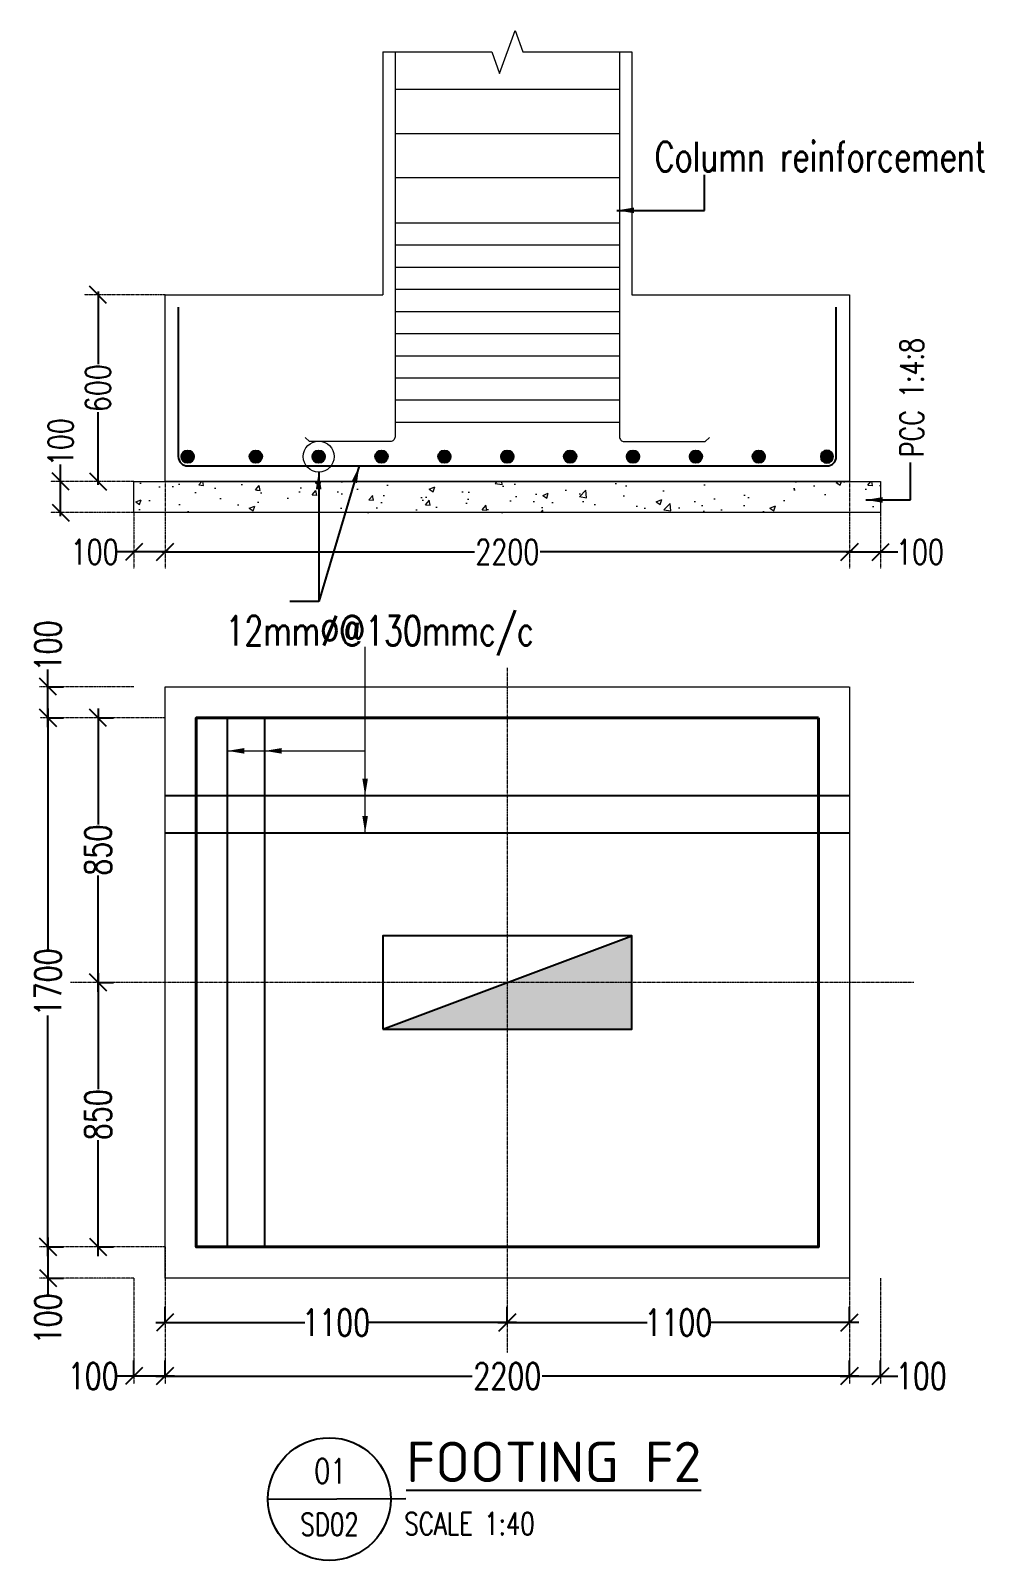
# Model space of a CAD drawing. Header units: millimetres. Extents: x -226110 to 125224, y -84 to 62581.
# Drawn here: x 41465 to 44532, y 30293 to 35208 of the extents above; entities that cross this region are included whole.
import ezdxf
from ezdxf.enums import TextEntityAlignment as Align

# ---------------------------------------------------------------- set-up
doc = ezdxf.new("R2010")
doc.units = ezdxf.units.MM
doc.set_wipeout_variables(frame=1)
for name, pattern in [('CENTER', [2, 1.25, -0.25, 0.25, -0.25]), ('DASHED2', [9.525, 6.35, -3.175]), ('DOT2', [0.125, 0, -0.125]), ('HIDDEN', [0.375, 0.25, -0.125])]:
    doc.linetypes.add(name, pattern=pattern)
for name, color, linetype in [('A-DIM-GRID', 7, 'Continuous'), ('Geo-Text 100', 7, 'Continuous'), ('GEO-TITTLE HEAD', 206, 'Continuous')]:
    doc.layers.add(name, color=color, linetype=linetype)
for name, color, linetype, lineweight in [('Geo Col Size', 36, 'Continuous', 30), ('Geo GF11.12.23$0$Geo Col Hatch', 66, 'Continuous', 5), ('Geo GF11.12.23$0$Geo Column', 10, 'Continuous', 25), ('Geo-BOTM.VERT.DIR', 21, 'Continuous', 30), ('Geo-Dim  Sec & Plan', 250, 'Continuous', 25), ('Geo-Footing', 22, 'Continuous', 40), ('Geo-Footing inner L', 48, 'Continuous', 20), ('Geo-Footing Name', 7, 'Continuous', 30), ('Geo-Footing Pcc L', 251, 'HIDDEN', 13), ('Geo-Hiden Rein', 156, 'HIDDEN', 5), ('Geo-PCC-PATT', 8, 'Continuous', 9), ('Geo-Rein Bar', 21, 'Continuous', 30), ('Geo-Rein Bar Main', 21, 'Continuous', 30), ('Geo-Rein Leader', 252, 'Continuous', 20), ('Geo-Sec Sml', 7, 'Continuous', 25), ('Geo-Section Line', 84, 'Continuous', 18), ('Geo-TEXT', 7, 'Continuous', 30), ('GRID LINE', 250, 'CENTER', 9)]:
    doc.layers.add(name, color=color, linetype=linetype, lineweight=lineweight)
doc.styles.add('Geo T Arial', font='arial.ttf', dxfattribs={"width": 0.75})
doc.styles.add('Geo Txt Narr', font='simplex8.shx')
doc.styles.add('ISCOPEUR', font='isocpeur.ttf')
doc.styles.add('simplex', font='simplex.shx', dxfattribs={"width": 0.75})
doc.styles.get("Standard").update_dxf_attribs({"font": 'arial.ttf'})
doc.dimstyles.new('Geo1-30 Dim 100', dxfattribs={"dimtxt": 75, "dimasz": 55, "dimexe": 50, "dimexo": 0.2, "dimgap": 0.1, "dimtad": 0, "dimdec": 0, "dimdsep": 46, "dimtxsty": 'simplex', "dimblk": 'OBLIQUE', "dimcen": 5, "dimdle": 30, "dimclrd": 252, "dimclre": 252, "dimclrt": 34, "dimadec": 0, "dimazin": 0, "dimtfac": 1, "dimtdec": 0, "dimtmove": 0, "dimatfit": 3, "dimfxl": 100, "dimfxlon": 1, "dimlwd": -1, "dimlwe": -1, "dimarcsym": 0})

# ---------------------------------------------------------------- blocks, each defined once
blk = doc.blocks.new('*U951')
at = {"layer": 'Geo-Footing'}
blk.add_lwpolyline([(1000, 850), (1000, -850), (-1000, -850), (-1000, 850)], close=True, dxfattribs=at)
at = {"layer": 'Geo-Footing inner L', "linetype": 'DOT2', "ltscale": 2}
blk.add_lwpolyline([(400, 150), (-400, 150), (-400, -150), (400, -150)], close=True, dxfattribs=at)
at = {"layer": 'Geo-Footing Pcc L', "linetype": 'DASHED2', "lineweight": 20, "ltscale": 0.3}
blk.add_lwpolyline([(1100, 950), (1100, -950), (-1100, -950), (-1100, 950)], close=True, dxfattribs=at)
at = {"layer": 'Geo-Footing Name', "style": 'simplex', "width": 0.75}
blk.add_attdef('F2', (1180, -1110), '', height=270, dxfattribs=at)
blk = doc.blocks.new('*U1255')
at = {"layer": 'Geo Col Size', "style": 'simplex', "width": 0.75}
blk.add_attdef('300X800', (278.4, -468.6), '', height=180, dxfattribs=at)
blk.add_wipeout([(-400, 150), (400, 150), (400, -150), (-400, -150)]).dxf.layer = 'Geo GF11.12.23$0$Geo Column'
at = {"layer": 'Geo GF11.12.23$0$Geo Col Hatch'}
h = blk.add_hatch(color=256, dxfattribs=at)
h.dxf.hatch_style = 1
h.paths.add_polyline_path([(-400, -150), (400, -150), (400, 150)])
at = {"layer": 'Geo GF11.12.23$0$Geo Column'}
blk.add_line((-400, -150), (400, 150), dxfattribs=at)
blk.add_lwpolyline([(-400, -150), (400, -150), (400, 150), (-400, 150)], close=True, dxfattribs=at)
blk = doc.blocks.new('*U319')
at = {"layer": 'Geo-BOTM.VERT.DIR', "lineweight": 25}
h = blk.add_hatch(color=256, dxfattribs=at)
h.dxf.hatch_style = 1
h.paths.add_polyline_path([(0.08, 0, 1), (-0.08, 0, 1)])
blk.add_circle((0, 0), 0.08, dxfattribs=at)
blk = doc.blocks.new('_Oblique')
at = {"color": 0, "linetype": 'ByBlock', "lineweight": -2}
blk.add_line((-0.5, -0.5), (0.5, 0.5), dxfattribs=at)
blk = doc.blocks.new('*D488')
at = {"layer": 'A-DIM-GRID', "color": 252, "linetype": 'Continuous', "transparency": 16777216}
for p, q in [((-1111, -126.1), (-105.8, -126.1)), ((1111, -126.1), (105.8, -126.1))]:
    blk.add_line(p, q, dxfattribs=at)
at = {"layer": 'A-DIM-GRID', "color": 252, "transparency": 16777216}
for p, q in [((-1100, -125.9), (-1100, -126)), ((1100, -125.9), (1100, -126))]:
    blk.add_line(p, q, dxfattribs=at)
at = {"layer": 'A-DIM-GRID', "color": 252, "transparency": 16777216, "xscale": 55, "yscale": 55, "zscale": 55, "rotation": 180}
blk.add_blockref('_Oblique', (-1100, -126.1), dxfattribs=at)
at = {"layer": 'A-DIM-GRID', "color": 252, "transparency": 16777216, "xscale": 55, "yscale": 55, "zscale": 55}
blk.add_blockref('_Oblique', (1100, -126.1), dxfattribs=at)
at = {"layer": 'A-DIM-GRID', "color": 34, "transparency": 16777216, "insert": (0, -126.1), "char_height": 80, "attachment_point": 5, "style": 'simplex'}
blk.add_mtext('2200', dxfattribs=at)
blk = doc.blocks.new('*D489')
at = {"layer": 'A-DIM-GRID', "color": 252, "linetype": 'Continuous', "transparency": 16777216}
for p, q in [((-1200, -126.1), (-1255, -126.1)), ((-1089, -126.1), (-1200, -126.1))]:
    blk.add_line(p, q, dxfattribs=at)
at = {"layer": 'A-DIM-GRID', "color": 252, "transparency": 16777216}
for p, q in [((-1200, -125.9), (-1200, -126)), ((-1100, -125.9), (-1100, -126))]:
    blk.add_line(p, q, dxfattribs=at)
at = {"layer": 'A-DIM-GRID', "color": 252, "transparency": 16777216, "xscale": 55, "yscale": 55, "zscale": 55, "rotation": 180}
blk.add_blockref('_Oblique', (-1200, -126.1), dxfattribs=at)
at = {"layer": 'A-DIM-GRID', "color": 252, "transparency": 16777216, "xscale": 55, "yscale": 55, "zscale": 55}
blk.add_blockref('_Oblique', (-1100, -126.1), dxfattribs=at)
at = {"layer": 'A-DIM-GRID', "color": 34, "transparency": 16777216, "insert": (-1326.5, -126.1), "char_height": 80, "attachment_point": 5, "style": 'simplex'}
blk.add_mtext('100', dxfattribs=at)
blk = doc.blocks.new('*D490')
at = {"layer": 'A-DIM-GRID', "color": 252, "linetype": 'Continuous', "transparency": 16777216}
for p, q in [((1089, -126.1), (1200, -126.1)), ((1200, -126.1), (1255, -126.1))]:
    blk.add_line(p, q, dxfattribs=at)
at = {"layer": 'A-DIM-GRID', "color": 252, "transparency": 16777216}
for p, q in [((1100, -125.9), (1100, -126)), ((1200, -125.9), (1200, -126))]:
    blk.add_line(p, q, dxfattribs=at)
at = {"layer": 'A-DIM-GRID', "color": 252, "transparency": 16777216, "xscale": 55, "yscale": 55, "zscale": 55, "rotation": 180}
blk.add_blockref('_Oblique', (1100, -126.1), dxfattribs=at)
at = {"layer": 'A-DIM-GRID', "color": 252, "transparency": 16777216, "xscale": 55, "yscale": 55, "zscale": 55}
blk.add_blockref('_Oblique', (1200, -126.1), dxfattribs=at)
at = {"layer": 'A-DIM-GRID', "color": 34, "transparency": 16777216, "insert": (1326.5, -126.1), "char_height": 80, "attachment_point": 5, "style": 'simplex'}
blk.add_mtext('100', dxfattribs=at)
blk = doc.blocks.new('*D491')
at = {"layer": 'A-DIM-GRID', "color": 252, "linetype": 'Continuous', "transparency": 16777216}
for p, q in [((-1315.5, 711), (-1315.5, 477.2)), ((-1315.5, 89), (-1315.5, 322.8))]:
    blk.add_line(p, q, dxfattribs=at)
at = {"layer": 'A-DIM-GRID', "color": 252, "transparency": 16777216}
for p, q in [((-1315.3, 700), (-1315.4, 700)), ((-1315.3, 100), (-1315.4, 100))]:
    blk.add_line(p, q, dxfattribs=at)
at = {"layer": 'A-DIM-GRID', "color": 252, "transparency": 16777216, "xscale": 55, "yscale": 55, "zscale": 55}
for p, rotation in [((-1315.5, 700), 90), ((-1315.5, 100), 270)]:
    blk.add_blockref('_Oblique', p, dxfattribs=dict(at, rotation=rotation))
at = {"layer": 'A-DIM-GRID', "color": 34, "transparency": 16777216, "insert": (-1315.5, 400), "char_height": 80, "attachment_point": 5, "rotation": 90, "style": 'simplex'}
blk.add_mtext('600', dxfattribs=at)
blk = doc.blocks.new('*D492')
at = {"layer": 'A-DIM-GRID', "color": 252, "linetype": 'Continuous', "transparency": 16777216}
for p, q in [((-1435.9, 100), (-1435.9, 155)), ((-1435.9, -11), (-1435.9, 100))]:
    blk.add_line(p, q, dxfattribs=at)
at = {"layer": 'A-DIM-GRID', "color": 252, "transparency": 16777216}
for p, q in [((-1435.7, 100), (-1435.8, 100)), ((-1435.7, 0), (-1435.8, 0))]:
    blk.add_line(p, q, dxfattribs=at)
at = {"layer": 'A-DIM-GRID', "color": 252, "transparency": 16777216, "xscale": 55, "yscale": 55, "zscale": 55}
for p, rotation in [((-1435.9, 100), 90), ((-1435.9, 0), 270)]:
    blk.add_blockref('_Oblique', p, dxfattribs=dict(at, rotation=rotation))
at = {"layer": 'A-DIM-GRID', "color": 34, "transparency": 16777216, "insert": (-1435.9, 226.5), "char_height": 80, "attachment_point": 5, "rotation": 90, "style": 'simplex'}
blk.add_mtext('100', dxfattribs=at)
blk = doc.blocks.new('*D324')
at = {"layer": 'Geo-Dim  Sec & Plan', "color": 252, "transparency": 16777216}
for p, q in [((41897.8, 31057), (41897.8, 31107)), ((42997.8, 31057), (42997.8, 31107))]:
    blk.add_line(p, q, dxfattribs=at)
at = {"layer": 'Geo-Dim  Sec & Plan', "color": 252, "linetype": 'Continuous', "transparency": 16777216}
for p, q in [((41867.8, 31057), (42347.5, 31057)), ((43027.8, 31057), (42548.1, 31057))]:
    blk.add_line(p, q, dxfattribs=at)
at = {"layer": 'Geo-Dim  Sec & Plan', "color": 252, "transparency": 16777216, "xscale": 55, "yscale": 55, "zscale": 55, "rotation": 180}
blk.add_blockref('_Oblique', (41897.8, 31057), dxfattribs=at)
at = {"layer": 'Geo-Dim  Sec & Plan', "color": 252, "transparency": 16777216, "xscale": 55, "yscale": 55, "zscale": 55}
blk.add_blockref('_Oblique', (42997.8, 31057), dxfattribs=at)
at = {"layer": 'Geo-Dim  Sec & Plan', "color": 34, "transparency": 16777216, "insert": (42447.8, 31057), "char_height": 85, "attachment_point": 5, "style": 'simplex'}
blk.add_mtext('1100', dxfattribs=at)
blk = doc.blocks.new('*D325')
at = {"layer": 'Geo-Dim  Sec & Plan', "color": 252, "transparency": 16777216}
for p, q in [((42997.8, 31057), (42997.8, 31107)), ((44097.8, 31057), (44097.8, 31107))]:
    blk.add_line(p, q, dxfattribs=at)
at = {"layer": 'Geo-Dim  Sec & Plan', "color": 252, "linetype": 'Continuous', "transparency": 16777216}
for p, q in [((42967.8, 31057), (43447.5, 31057)), ((44127.8, 31057), (43648.1, 31057))]:
    blk.add_line(p, q, dxfattribs=at)
at = {"layer": 'Geo-Dim  Sec & Plan', "color": 252, "transparency": 16777216, "xscale": 55, "yscale": 55, "zscale": 55, "rotation": 180}
blk.add_blockref('_Oblique', (42997.8, 31057), dxfattribs=at)
at = {"layer": 'Geo-Dim  Sec & Plan', "color": 252, "transparency": 16777216, "xscale": 55, "yscale": 55, "zscale": 55}
blk.add_blockref('_Oblique', (44097.8, 31057), dxfattribs=at)
at = {"layer": 'Geo-Dim  Sec & Plan', "color": 34, "transparency": 16777216, "insert": (43547.8, 31057), "char_height": 85, "attachment_point": 5, "style": 'simplex'}
blk.add_mtext('1100', dxfattribs=at)
blk = doc.blocks.new('*D326')
at = {"layer": 'Geo-Dim  Sec & Plan', "color": 252, "transparency": 16777216}
for p, q in [((41897.8, 30884.8), (41897.8, 30934.8)), ((44097.8, 30884.8), (44097.8, 30934.8))]:
    blk.add_line(p, q, dxfattribs=at)
at = {"layer": 'Geo-Dim  Sec & Plan', "color": 252, "linetype": 'Continuous', "transparency": 16777216}
for p, q in [((41867.8, 30884.8), (42885.4, 30884.8)), ((44127.8, 30884.8), (43110.2, 30884.8))]:
    blk.add_line(p, q, dxfattribs=at)
at = {"layer": 'Geo-Dim  Sec & Plan', "color": 252, "transparency": 16777216, "xscale": 55, "yscale": 55, "zscale": 55, "rotation": 180}
blk.add_blockref('_Oblique', (41897.8, 30884.8), dxfattribs=at)
at = {"layer": 'Geo-Dim  Sec & Plan', "color": 252, "transparency": 16777216, "xscale": 55, "yscale": 55, "zscale": 55}
blk.add_blockref('_Oblique', (44097.8, 30884.8), dxfattribs=at)
at = {"layer": 'Geo-Dim  Sec & Plan', "color": 34, "transparency": 16777216, "insert": (42997.8, 30884.8), "char_height": 85, "attachment_point": 5, "style": 'simplex'}
blk.add_mtext('2200', dxfattribs=at)
blk = doc.blocks.new('*D327')
at = {"layer": 'Geo-Dim  Sec & Plan', "color": 252, "transparency": 16777216}
for p, q in [((41797.8, 30884.8), (41797.8, 30934.8)), ((41897.8, 30884.8), (41897.8, 30934.8))]:
    blk.add_line(p, q, dxfattribs=at)
at = {"layer": 'Geo-Dim  Sec & Plan', "color": 252, "linetype": 'Continuous', "transparency": 16777216}
for p, q in [((41797.8, 30884.8), (41742.8, 30884.8)), ((41927.8, 30884.8), (41797.8, 30884.8))]:
    blk.add_line(p, q, dxfattribs=at)
at = {"layer": 'Geo-Dim  Sec & Plan', "color": 252, "transparency": 16777216, "xscale": 55, "yscale": 55, "zscale": 55, "rotation": 180}
blk.add_blockref('_Oblique', (41797.8, 30884.8), dxfattribs=at)
at = {"layer": 'Geo-Dim  Sec & Plan', "color": 252, "transparency": 16777216, "xscale": 55, "yscale": 55, "zscale": 55}
blk.add_blockref('_Oblique', (41897.8, 30884.8), dxfattribs=at)
at = {"layer": 'Geo-Dim  Sec & Plan', "color": 34, "transparency": 16777216, "insert": (41666.8, 30884.8), "char_height": 85, "attachment_point": 5, "style": 'simplex'}
blk.add_mtext('100', dxfattribs=at)
blk = doc.blocks.new('*D328')
at = {"layer": 'Geo-Dim  Sec & Plan', "color": 252, "linetype": 'Continuous', "transparency": 16777216}
for p, q in [((41682.3, 33030), (41682.3, 32657.1)), ((41682.3, 32120), (41682.3, 32492.9))]:
    blk.add_line(p, q, dxfattribs=at)
at = {"layer": 'Geo-Dim  Sec & Plan', "color": 252, "transparency": 16777216}
for p, q in [((41682.3, 33000), (41732.3, 33000)), ((41682.3, 32150), (41732.3, 32150))]:
    blk.add_line(p, q, dxfattribs=at)
at = {"layer": 'Geo-Dim  Sec & Plan', "color": 252, "transparency": 16777216, "xscale": 55, "yscale": 55, "zscale": 55}
for p, rotation in [((41682.3, 33000), 90), ((41682.3, 32150), 270)]:
    blk.add_blockref('_Oblique', p, dxfattribs=dict(at, rotation=rotation))
at = {"layer": 'Geo-Dim  Sec & Plan', "color": 34, "transparency": 16777216, "insert": (41682.3, 32575), "char_height": 85, "attachment_point": 5, "rotation": 90, "style": 'simplex'}
blk.add_mtext('850', dxfattribs=at)
blk = doc.blocks.new('*D329')
at = {"layer": 'Geo-Dim  Sec & Plan', "color": 252, "linetype": 'Continuous', "transparency": 16777216}
for p, q in [((41682.3, 32180), (41682.3, 31807.1)), ((41682.3, 31270), (41682.3, 31642.9))]:
    blk.add_line(p, q, dxfattribs=at)
at = {"layer": 'Geo-Dim  Sec & Plan', "color": 252, "transparency": 16777216}
for p, q in [((41682.3, 32150), (41732.3, 32150)), ((41682.3, 31300), (41732.3, 31300))]:
    blk.add_line(p, q, dxfattribs=at)
at = {"layer": 'Geo-Dim  Sec & Plan', "color": 252, "transparency": 16777216, "xscale": 55, "yscale": 55, "zscale": 55}
for p, rotation in [((41682.3, 32150), 90), ((41682.3, 31300), 270)]:
    blk.add_blockref('_Oblique', p, dxfattribs=dict(at, rotation=rotation))
at = {"layer": 'Geo-Dim  Sec & Plan', "color": 34, "transparency": 16777216, "insert": (41682.3, 31725), "char_height": 85, "attachment_point": 5, "rotation": 90, "style": 'simplex'}
blk.add_mtext('850', dxfattribs=at)
blk = doc.blocks.new('*D330')
at = {"layer": 'Geo-Dim  Sec & Plan', "color": 252, "linetype": 'Continuous', "transparency": 16777216}
for p, q in [((41521.2, 33030), (41521.2, 32256.4)), ((41521.2, 31270), (41521.2, 32043.7))]:
    blk.add_line(p, q, dxfattribs=at)
at = {"layer": 'Geo-Dim  Sec & Plan', "color": 252, "transparency": 16777216}
for p, q in [((41521.2, 33000), (41571.2, 33000)), ((41521.2, 31300), (41571.2, 31300))]:
    blk.add_line(p, q, dxfattribs=at)
at = {"layer": 'Geo-Dim  Sec & Plan', "color": 252, "transparency": 16777216, "xscale": 55, "yscale": 55, "zscale": 55}
for p, rotation in [((41521.2, 33000), 90), ((41521.2, 31300), 270)]:
    blk.add_blockref('_Oblique', p, dxfattribs=dict(at, rotation=rotation))
at = {"layer": 'Geo-Dim  Sec & Plan', "color": 34, "transparency": 16777216, "insert": (41521.2, 32150), "char_height": 85, "attachment_point": 5, "rotation": 90, "style": 'simplex'}
blk.add_mtext('1700', dxfattribs=at)
blk = doc.blocks.new('*D331')
at = {"layer": 'Geo-Dim  Sec & Plan', "color": 252, "linetype": 'Continuous', "transparency": 16777216}
for p, q in [((41521.4, 31330), (41521.4, 31200)), ((41521.4, 31200), (41521.4, 31145))]:
    blk.add_line(p, q, dxfattribs=at)
at = {"layer": 'Geo-Dim  Sec & Plan', "color": 252, "transparency": 16777216}
for p, q in [((41521.4, 31300), (41571.4, 31300)), ((41521.4, 31200), (41571.4, 31200))]:
    blk.add_line(p, q, dxfattribs=at)
at = {"layer": 'Geo-Dim  Sec & Plan', "color": 252, "transparency": 16777216, "xscale": 55, "yscale": 55, "zscale": 55}
for p, rotation in [((41521.4, 31300), 90), ((41521.4, 31200), 270)]:
    blk.add_blockref('_Oblique', p, dxfattribs=dict(at, rotation=rotation))
at = {"layer": 'Geo-Dim  Sec & Plan', "color": 34, "transparency": 16777216, "insert": (41521.4, 31069), "char_height": 85, "attachment_point": 5, "rotation": 90, "style": 'simplex'}
blk.add_mtext('100', dxfattribs=at)
blk = doc.blocks.new('*D332')
at = {"layer": 'Geo-Dim  Sec & Plan', "color": 252, "transparency": 16777216}
for p, q in [((44097.8, 30884.8), (44097.8, 30934.8)), ((44197.8, 30884.8), (44197.8, 30934.8))]:
    blk.add_line(p, q, dxfattribs=at)
at = {"layer": 'Geo-Dim  Sec & Plan', "color": 252, "linetype": 'Continuous', "transparency": 16777216}
for p, q in [((44067.8, 30884.8), (44197.8, 30884.8)), ((44197.8, 30884.8), (44252.8, 30884.8))]:
    blk.add_line(p, q, dxfattribs=at)
at = {"layer": 'Geo-Dim  Sec & Plan', "color": 252, "transparency": 16777216, "xscale": 55, "yscale": 55, "zscale": 55, "rotation": 180}
blk.add_blockref('_Oblique', (44097.8, 30884.8), dxfattribs=at)
at = {"layer": 'Geo-Dim  Sec & Plan', "color": 252, "transparency": 16777216, "xscale": 55, "yscale": 55, "zscale": 55}
blk.add_blockref('_Oblique', (44197.8, 30884.8), dxfattribs=at)
at = {"layer": 'Geo-Dim  Sec & Plan', "color": 34, "transparency": 16777216, "insert": (44328.8, 30884.8), "char_height": 85, "attachment_point": 5, "style": 'simplex'}
blk.add_mtext('100', dxfattribs=at)
blk = doc.blocks.new('*D333')
at = {"layer": 'Geo-Dim  Sec & Plan', "color": 252, "linetype": 'Continuous', "transparency": 16777216}
for p, q in [((41521.2, 33100), (41521.2, 33155)), ((41521.2, 32970), (41521.2, 33100))]:
    blk.add_line(p, q, dxfattribs=at)
at = {"layer": 'Geo-Dim  Sec & Plan', "color": 252, "transparency": 16777216}
for p, q in [((41521.2, 33100), (41571.2, 33100)), ((41521.2, 33000), (41571.2, 33000))]:
    blk.add_line(p, q, dxfattribs=at)
at = {"layer": 'Geo-Dim  Sec & Plan', "color": 252, "transparency": 16777216, "xscale": 55, "yscale": 55, "zscale": 55}
for p, rotation in [((41521.2, 33100), 90), ((41521.2, 33000), 270)]:
    blk.add_blockref('_Oblique', p, dxfattribs=dict(at, rotation=rotation))
at = {"layer": 'Geo-Dim  Sec & Plan', "color": 34, "transparency": 16777216, "insert": (41521.2, 33231), "char_height": 85, "attachment_point": 5, "rotation": 90, "style": 'simplex'}
blk.add_mtext('100', dxfattribs=at)
blk = doc.blocks.new('GEO TITLE HEAD NAME')
at = {"layer": 'GEO-TITTLE HEAD'}
blk.add_line((-11.2, -0.15), (-0.11, -0.09), dxfattribs=at)
blk.add_circle((-6.27, -0.15), 4.93, dxfattribs=at)
at = {"layer": 'Geo-Sec Sml', "lineweight": 18, "ltscale": 0.1, "style": 'Geo T Arial'}
blk.add_attdef('WALL_SECTION', text='', height=3, dxfattribs=at).set_placement((-6.38, 3.46), align=Align.MIDDLE)
at = {"layer": 'Geo-Sec Sml', "color": 84, "style": 'Geo Txt Narr'}
blk.add_attdef('DRAWING-REF', text='', height=2.5, dxfattribs=at).set_placement((-6.38, -2.37), align=Align.MIDDLE)
at = {"layer": 'Geo-TEXT', "style": 'Geo T Arial'}
blk.add_attdef('%%ULAYOUT', (-0.1, 1.21), '', height=4, dxfattribs=at)
at = {"layer": 'Geo-TEXT'}
blk.add_attdef('SCALE', (-0.24, -3.03), '', height=2, dxfattribs=at)
blk = doc.blocks.new('*U374')
at = {"layer": 'Geo-Rein Bar Main', "xscale": 250, "yscale": 250, "zscale": 250}
blk.add_blockref('*U319', (0, 0), dxfattribs=at)
blk = doc.blocks.new('*U375')
at = {"color": 0, "linetype": 'ByBlock', "lineweight": -2, "transparency": 16777216}
for p in [(42490.6, 33589.4), (42692.7, 33589.4), (42894.8, 33589.4), (43096.9, 33589.4), (43299, 33589.4), (43501.1, 33589.4), (43703.2, 33589.4), (43905.3, 33589.4), (44107.4, 33589.4)]:
    blk.add_blockref('*U374', p, dxfattribs=at)
blk = doc.blocks.new('FOOTING2')
at = {"layer": 'Geo-PCC-PATT'}
h = blk.add_hatch(dxfattribs=at)
h.set_pattern_fill('AR-CONC', color=256)
h.set_pattern_definition([(50, (-58130, -10311.68), (182.18467, -15.9391), [19.05, -209.55]), (355, (-58130, -10311.68), (-35.2434, 191.05685), [15.24, -167.6406]), (100.45144, (-58114.82, -10313), (146.94125, 175.11775), [16.19, -178.09024]), (46.1842, (-58130, -10260.88), (271.079, -42.0423), [28.575, -314.325]), (96.63556, (-58107.4, -10264.38), (237.4041, 247.4261), [24.285, -267.1356]), (351.18415, (-58130, -10260.88), (237.4041, 247.4261), [22.86, -251.4597]), (21, (-58104.6, -10273.58), (151.6144, -102.2652), [19.05, -209.55]), (326, (-58104.6, -10273.58), (61.802, 184.18797), [15.24, -167.64]), (71.45144, (-58091.97, -10282.1), (213.4164, 81.92277), [16.19, -178.08994]), (37.5, (-58130, -10311.68), (3.0886, 84.55504), [0, -165.608, 0, -170.18, 0, -168.275]), (7.5, (-58130, -10311.68), (66.81966, 100.18057), [0, -97.028, 0, -161.798, 0, -64.135]), (327.5, (-58186.64, -10311.68), (135.590595, -5.728744), [0, -63.5, 0, -198.12, 0, -262.89]), (317.5, (-58212.04, -10311.68), (148.12918, 25.4265), [0, -82.55, 0, -131.572, 0, -186.69])])
h.paths.add_polyline_path([(-1200, 100), (1200, 100), (1200, 0), (-1200, 0)])
at = {"layer": 'Geo-Hiden Rein', "linetype": 'Continuous'}
for p, q in [((-360.9, 1361.3), (360.9, 1361.3)), ((-360.9, 1218.9), (360.9, 1218.9)), ((-360.9, 1076.5), (360.9, 1076.5)), ((-360.9, 931.6), (360.9, 931.6)), ((-360.9, 860.4), (360.9, 860.4)), ((-360.9, 789.2), (360.9, 789.2)), ((-360.9, 718), (360.9, 718)), ((-360.9, 646.8), (360.9, 646.8)), ((-360.9, 575.6), (360.9, 575.6)), ((-360.9, 504.4), (360.9, 504.4)), ((-360.9, 504.4), (360.9, 504.4)), ((-360.9, 433.3), (360.9, 433.3)), ((-360.9, 362.1), (360.9, 362.1)), ((-360.9, 290.9), (360.9, 290.9))]:
    blk.add_line(p, q, dxfattribs=at)
for points in [[(-360.9, 1481), (-360.9, 243.6, -0.414214), (-375.9, 228.6), (-636.2, 228.6), (-649.9, 241.2)], [(360.9, 1481), (360.9, 243.6, 0.414214), (375.9, 228.6), (636.2, 228.6), (649.9, 241.2)]]:
    blk.add_lwpolyline(points, format="xyb", dxfattribs=at)
at = {"layer": 'Geo-Rein Bar', "lineweight": 25}
blk.add_lwpolyline([(-1057.5, 660), (-1057.5, 180.1, 0.414214), (-1027.5, 150.1), (1027.5, 150.1, 0.414214), (1057.5, 180.1), (1057.5, 660)], format="xyb", dxfattribs=at)
at = {"layer": 'Geo-Section Line'}
for points in [[(-400, 1481), (-400, 700)], [(400, 1481), (400, 700)], [(1100, 700), (1100, 100), (-1100, 100), (-1100, 700), (-400, 700)], [(400, 700), (1100, 700)]]:
    blk.add_lwpolyline(points, dxfattribs=at)
blk.add_lwpolyline([(-1200, 100), (1200, 100), (1200, 0), (-1200, 0)], close=True, dxfattribs=at)
at = {"layer": 'GRID LINE', "ltscale": 2}
for p, q in [((-1100, 100), (-1100, -180.4)), ((1100, 100), (1100, -180.4)), ((-1200, 0), (-1200, -180.4)), ((1200, 0), (1200, -180.4))]:
    blk.add_line(p, q, dxfattribs=at)
for points in [[(-1100, 700), (-1360.3, 700)], [(-1200, 100), (-1468.5, 100)], [(-1200, 0), (-1468.3, 0)]]:
    blk.add_lwpolyline(points, dxfattribs=at)
at = {"layer": 'Geo-Rein Bar Main', "yscale": 250, "zscale": 250}
for p, xscale in [((-1027.5, 180.1), 250), ((1027.5, 180.1), -250)]:
    blk.add_blockref('*U319', p, dxfattribs=dict(at, xscale=xscale))
at = {"layer": 'A-DIM-GRID'}
for base, p1, p2, angle, picture, middle in [((-1315.5, 700), (-1315.5, 100), (-1315.5, 700), 90, '*D491', (-1315.5, 400)), ((-1435.9, 100), (-1435.9, 0), (-1435.9, 100), 90, '*D492', (-1435.9, 226.5)), ((-1200, -126.1), (-1100, -126.1), (-1200, -126.1), 180, '*D489', (-1326.5, -126.1))]:
    dim = blk.add_linear_dim(base=base, p1=p1, p2=p2, angle=angle, dimstyle='Geo1-30 Dim 100', dxfattribs=at)
    dim.commit()
    dim.dimension.update_dxf_attribs({"geometry": picture, "text_midpoint": middle})
for base, p1, p2, picture, middle in [((1100, -126.1), (-1100, -126.1), (1100, -126.1), '*D488', (0, -126.1)), ((1200, -126.1), (1100, -126.1), (1200, -126.1), '*D490', (1326.5, -126.1))]:
    dim = blk.add_linear_dim(base=base, p1=p1, p2=p2, dimstyle='Geo1-30 Dim 100', dxfattribs=at)
    dim.commit()
    dim.dimension.update_dxf_attribs({"geometry": picture, "text_midpoint": middle})

msp = doc.modelspace()

# ---------------------------------------------------------------- linework, layer by layer
at = {"layer": 'Geo-Rein Bar', "lineweight": 25}
for p, q in [((42097.8, 33000), (42097.8, 31300)), ((42217.8, 33000), (42217.8, 31300)), ((41897.8, 32750), (44097.8, 32750)), ((41897.8, 32630), (44097.8, 32630))]:
    msp.add_line(p, q, dxfattribs=at)
at = {"layer": 'Geo-Section Line'}
msp.add_lwpolyline([(42597.8, 35139.7), (42947.8, 35139.7), (42972.8, 35071), (43022.8, 35208.3), (43047.8, 35139.7), (43397.8, 35139.7)], dxfattribs=at)
at = {"layer": 'Geo-Section Line', "linetype": 'Continuous', "lineweight": 15, "ltscale": 600}
msp.add_circle((42391.5, 33839.4), 49.8, dxfattribs=at)
at = {"layer": 'GRID LINE', "ltscale": 2}
for p, q in [((41797.8, 33100), (41493.8, 33100)), ((41897.8, 33000), (41495.8, 33000)), ((41897.8, 31300), (41494, 31300)), ((41897.8, 31300), (41897.8, 30859.5)), ((44097.8, 31300), (44097.8, 30859.5)), ((41797.8, 31200), (41493.8, 31200)), ((41797.8, 31200), (41797.8, 30859.5)), ((44197.8, 31200), (44197.8, 30859.5))]:
    msp.add_line(p, q, dxfattribs=at)

# ---------------------------------------------------------------- block references
for name, p in [('FOOTING2', (42997.8, 33659.3)), ('*U375', (-301.2, 250)), ('*U951', (42997.8, 32150))]:
    msp.add_blockref(name, p)
at = {"layer": 'GEO-TITTLE HEAD'}
ref = msp.add_blockref('GEO TITLE HEAD NAME', (42676.6, 30495.6), dxfattribs=dict(at, xscale=40, yscale=40, zscale=40))
ref.add_attrib('%%ULAYOUT', '%%uFOOTING F2', (42672.8, 30544.1), dxfattribs={"color": 7, "ltscale": 0.5, "height": 130, "style": 'ISCOPEUR'})
ref.add_attrib('SCALE', 'SCALE 1:40', (42667.1, 30374.6), dxfattribs={"color": 7, "ltscale": 0.5, "height": 72, "style": 'simplex', "width": 0.75})
ref.add_attrib('DRAWING-REF', 'SD02', dxfattribs={"color": 1, "ltscale": 0.5, "height": 72, "style": 'simplex', "width": 0.75}).set_placement((42426.5, 30408.4), align=Align.MIDDLE)
ref.add_attrib('WALL_SECTION', '01', (42377.2, 30540), dxfattribs={"color": 1, "lineweight": 18, "ltscale": 0.1, "height": 80, "style": 'simplex', "width": 0.75})

# ---------------------------------------------------------------- texts
at = {"layer": 'Geo-Text 100', "style": 'simplex', "width": 0.75}
for s, p in [('Column reinforcement ', (43471.9, 34755.9)), ('12mm%%C@130mmc/c', (42091.5, 33232.5, 0))]:
    msp.add_text(s, height=95, dxfattribs=at).set_placement(p)
msp.add_text('PCC 1:4:8', height=75, rotation=90, dxfattribs=at).set_placement((44335.7, 33837.2, 0))

# ---------------------------------------------------------------- dimensions: what is measured, and where the dimension line sits
at = {"layer": 'Geo-Dim  Sec & Plan'}
for base, p1, p2, angle, picture, middle in [((41521.2, 33100), (41521.2, 33000), (41521.2, 33100), 270, '*D333', (41521.2, 33231)), ((41521.2, 33000), (41521.2, 31300), (41521.2, 33000), 90, '*D330', (41521.2, 32150)), ((41682.3, 32150), (41682.3, 33000), (41682.3, 32150), 90, '*D328', (41682.3, 32575)), ((41682.3, 32150), (41682.3, 31300), (41682.3, 32150), 270, '*D329', (41682.3, 31725)), ((41521.4, 31200), (41521.4, 31300), (41521.4, 31200), 90, '*D331', (41521.4, 31069)), ((42997.8, 31057), (44097.8, 31057), (42997.8, 31057), 180, '*D325', (43547.8, 31057)), ((41797.8, 30884.8), (41897.8, 30884.8), (41797.8, 30884.8), 180, '*D327', (41666.8, 30884.8))]:
    dim = msp.add_linear_dim(base=base, p1=p1, p2=p2, angle=angle, dimstyle='Geo1-30 Dim 100', override={"dimtxt": 85}, dxfattribs=at)
    dim.commit()
    dim.dimension.update_dxf_attribs({"geometry": picture, "text_midpoint": middle})
for base, p1, p2, picture, middle in [((42997.8, 31057), (41897.8, 31057), (42997.8, 31057), '*D324', (42447.8, 31057)), ((44097.8, 30884.8), (41897.8, 30884.8), (44097.8, 30884.8), '*D326', (42997.8, 30884.8)), ((44197.8, 30884.8), (44097.8, 30884.8), (44197.8, 30884.8), '*D332', (44328.8, 30884.8))]:
    dim = msp.add_linear_dim(base=base, p1=p1, p2=p2, dimstyle='Geo1-30 Dim 100', override={"dimtxt": 85}, dxfattribs=at)
    dim.commit()
    dim.dimension.update_dxf_attribs({"geometry": picture, "text_midpoint": middle})

# ---------------------------------------------------------------- leaders
for points in [[(43350.3, 34630.6), (43631.6, 34630.6), (43631.6, 34745.3)], [(44149.9, 33700.3), (44294, 33700.3), (44294, 33820.8)], [(42391.5, 33789.6), (42391.5, 33373.9), (42299.3, 33373.9)], [(42521.8, 33809.4), (42391.5, 33373.9)]]:
    msp.add_leader(points, dimstyle='Geo1-30 Dim 100', override={"dimgap": 0.1, "dimtad": 0})
at = {"layer": 'Geo-Rein Leader'}
for points in [[(42540.8, 32750), (42540.8, 33228.6)], [(42540.8, 32630), (42540.8, 33228.6)], [(42097.8, 32893.9), (42540.8, 32893.9)], [(42217.8, 32893.9), (42469.5, 32893.9)]]:
    msp.add_leader(points, dimstyle='Geo1-30 Dim 100', override={"dimtmove": 2}, dxfattribs=at)

# ---------------------------------------------------------------- next in the draw order: block references
msp.add_blockref('*U1255', (42997.8, 32150))

# ---------------------------------------------------------------- next in the draw order: linework, layer by layer
at = {"layer": 'GRID LINE', "ltscale": 2}
for p, q in [((42997.8, 33161.1), (42997.8, 30959.5)), ((44304.6, 32150), (41593.8, 32150))]:
    msp.add_line(p, q, dxfattribs=at)

doc.saveas('drawing.dxf')
